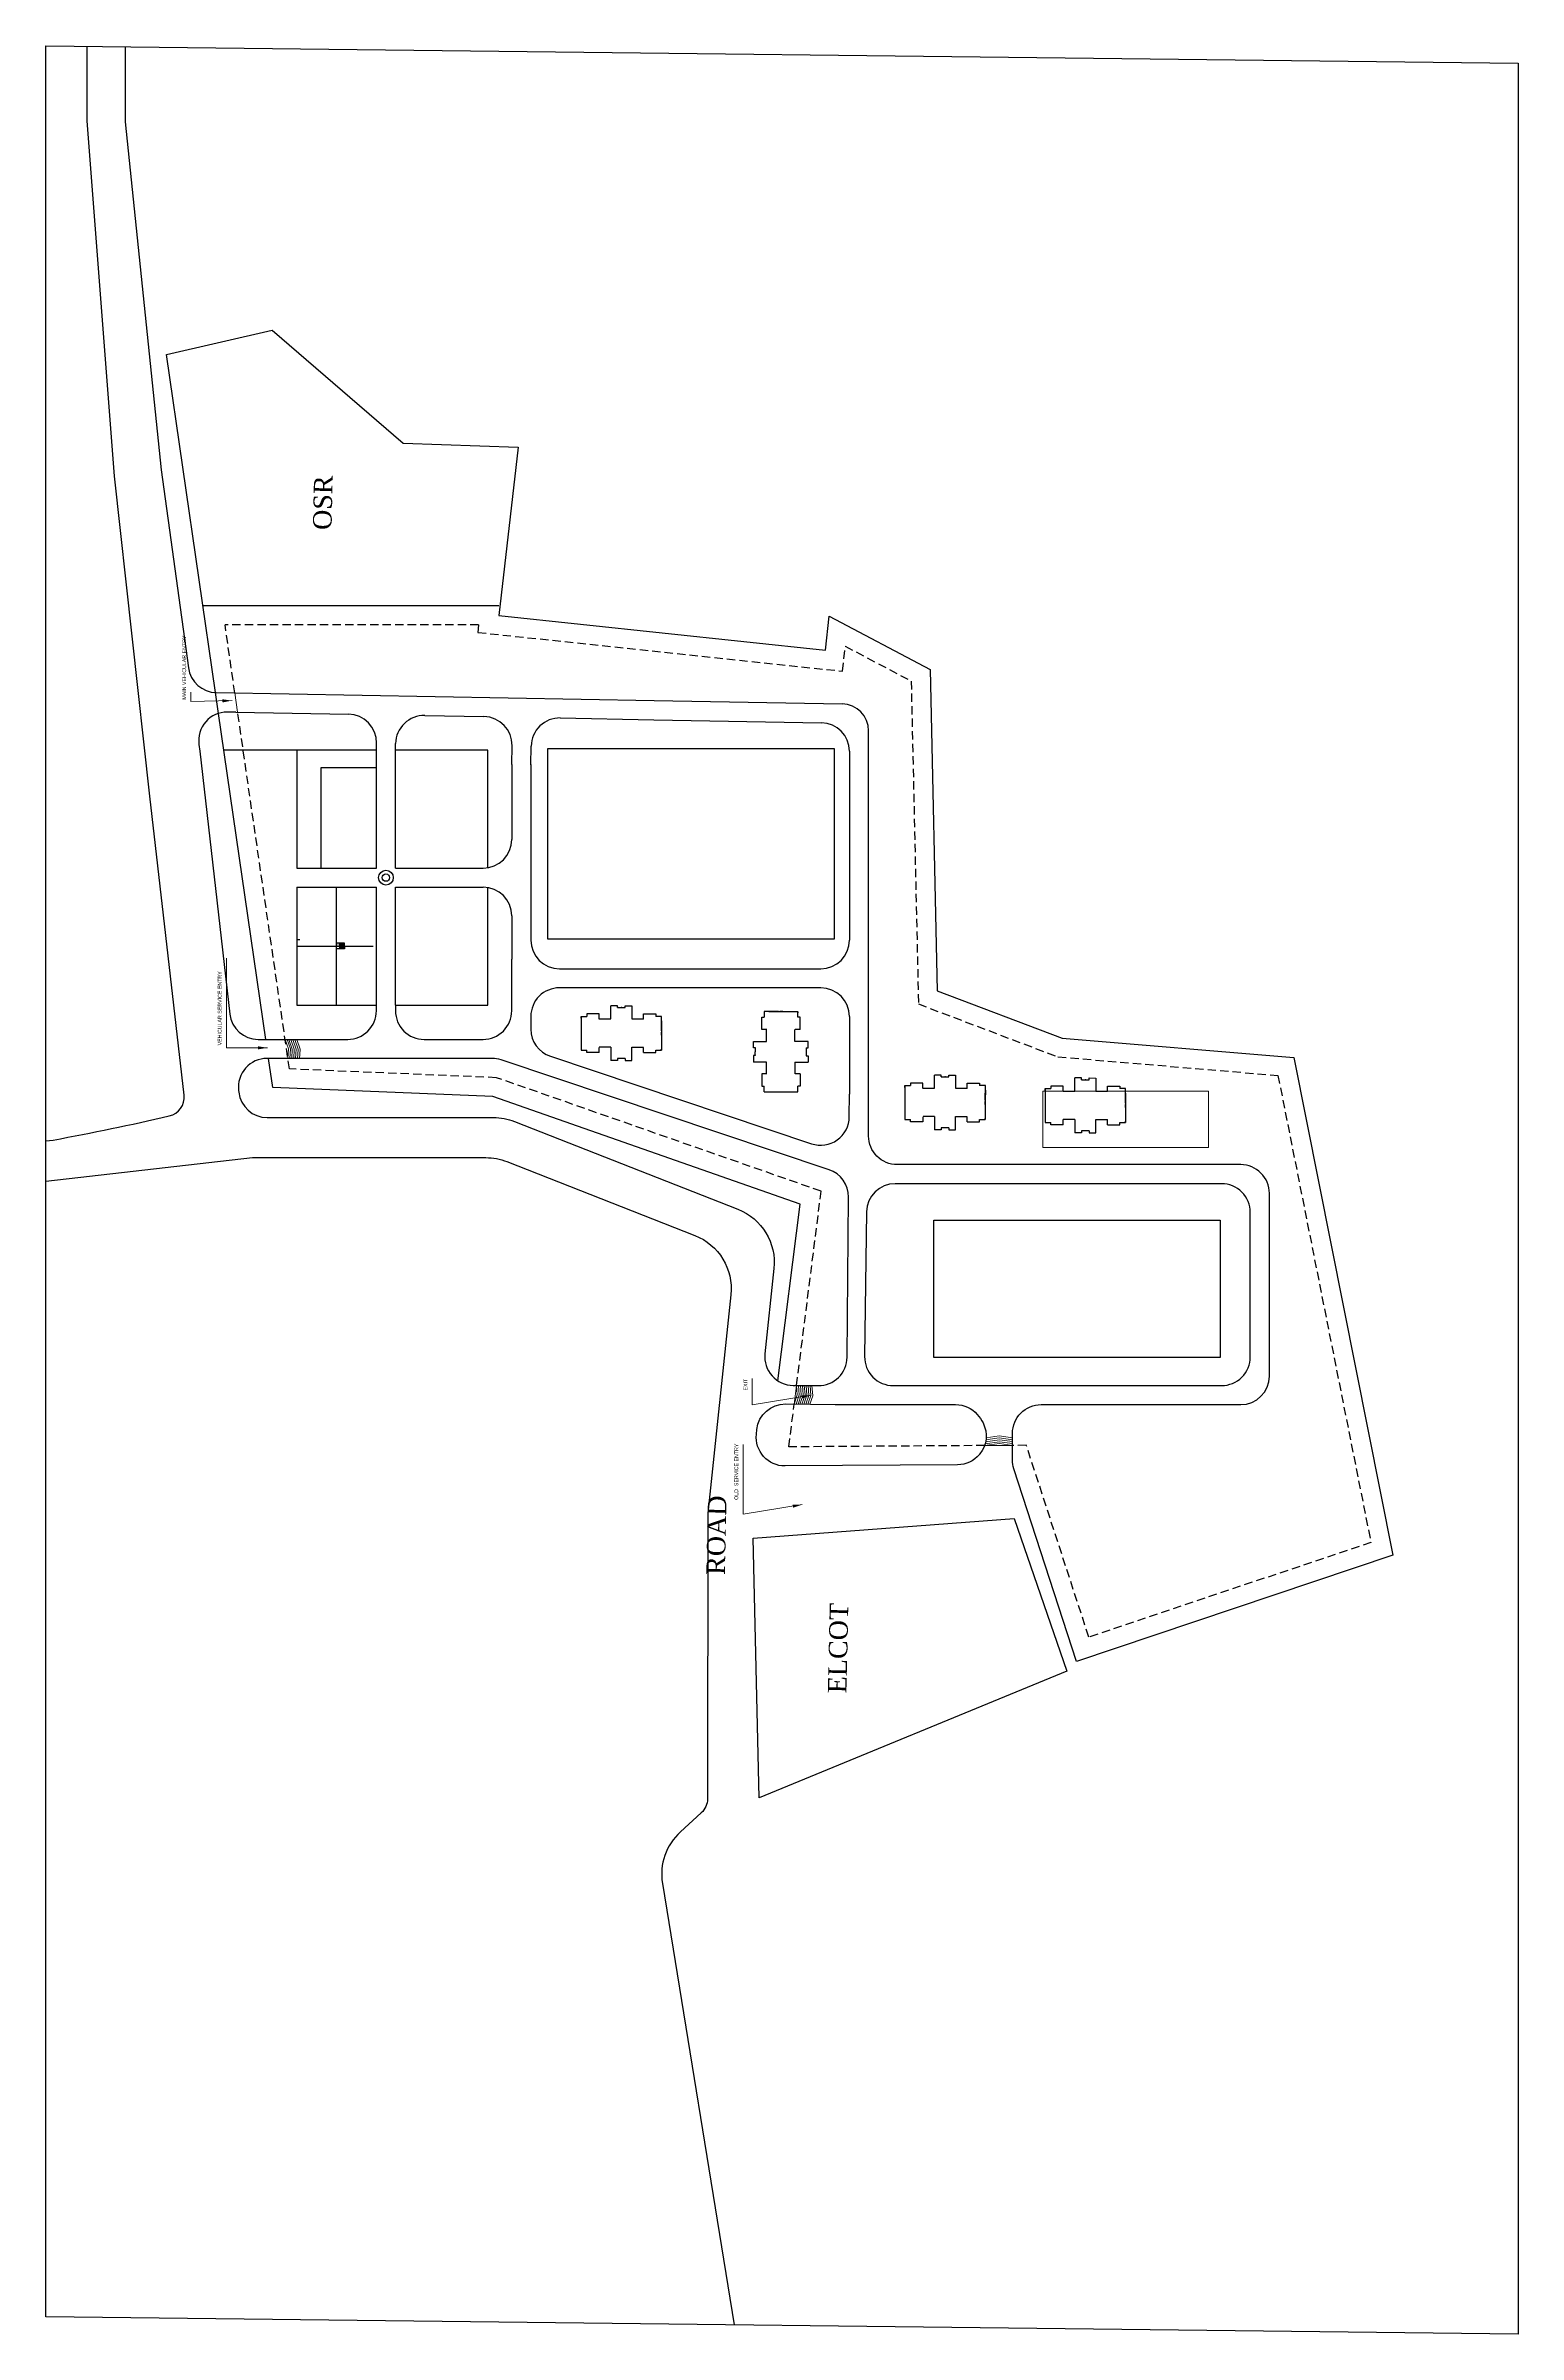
# Model space of a CAD drawing. Header units: metres. Extents: x -13 to 19722, y -15306 to 10704.
# Drawn here: x 17013 to 17784, y -4369 to -3170 of the extents above; entities that cross this region are included whole.
import ezdxf

# ---------------------------------------------------------------- set-up
doc = ezdxf.new("R2010")
doc.units = ezdxf.units.M
doc.header["$LTSCALE"] = 35
doc.header["$MEASUREMENT"] = 0
doc.linetypes.add('HIDDEN2', pattern=[0.1875, 0.125, -0.0625])
doc.layers.get('0').update_dxf_attribs({"linetype": 'CONTINUOUS'})
for name, color, linetype in [('brop', 252, 'CONTINUOUS'), ('hidden 1', 154, 'HIDDEN2'), ('wall', 30, 'CONTINUOUS')]:
    doc.layers.add(name, color=color, linetype=linetype)
doc.layers.add('LEADER TEXT', color=146, linetype='CONTINUOUS', lineweight=20)
doc.styles.add('EURO', font='eurr____.ttf')
doc.styles.get("Standard").update_dxf_attribs({"font": 'times.ttf', "height": 8})
doc.dimstyles.new('Copy of S1', dxfattribs={"dimtxt": 6, "dimasz": 5, "dimexe": 4.001, "dimexo": 0.3, "dimgap": 2.5, "dimtad": 1, "dimdec": 0, "dimzin": 0, "dimdsep": 46, "dimlunit": 3, "dimtxsty": 'EURO', "dimblk": 'ARCHTICK', "dimcen": 0.09, "dimclrd": 166, "dimclre": 256, "dimclrt": 152, "dimadec": 0, "dimazin": 0, "dimtfac": 1, "dimtdec": 0, "dimtofl": 0, "dimtmove": 0, "dimatfit": 3, "dimfxl": 1, "dimfxlon": 1, "dimtolj": 1, "dimtzin": 0, "dimlwd": -1, "dimlwe": -1, "dimarcsym": 0})

# ---------------------------------------------------------------- blocks, each defined once
blk = doc.blocks.new('_ArchTick')
at = {"color": 0, "linetype": 'ByBlock', "const_width": 0.15}
blk.add_lwpolyline([(-0.5, -0.5), (0.5, 0.5)], dxfattribs=at)

msp = doc.modelspace()

# ---------------------------------------------------------------- linework, layer by layer
at = {"ltscale": 5}
for p, q in [((17103.24058, -3519.81313), (17101.6568, -3508.89427)), ((17185.93327, -3539.12728), (17186.00083, -3535.45475)), ((17195.93327, -3539.12728), (17195.99745, -3535.63863)), ((17185.93327, -3539.12728), (17106.0421, -3539.12728)), ((17256.85712, -3546.57858), (17256.85712, -3585.87728)), ((17275.79951, -3638.17054), (17275.79951, -3538.17054)), ((17275.79951, -3538.17054), (17425.79951, -3538.17054)), ((17425.79951, -3538.17054), (17425.79951, -3638.17054)), ((17165.11639, -3672.62728), (17165.11639, -3610.87728)), ((17144.29951, -3638.33508), (17145.80949, -3638.29806)), ((17144.29951, -3641.75228), (17184.30592, -3641.75228)), ((17166.61639, -3640.25228), (17165.11639, -3640.25228)), ((17165.11639, -3640.25228), (17165.11639, -3641.75228)), ((17165.11639, -3643.25228), (17165.11639, -3641.75228)), ((17166.61639, -3643.25228), (17165.11639, -3643.25228)), ((17166.61639, -3641.75228), (17166.61639, -3640.25228)), ((17169.31639, -3640.25228), (17166.61639, -3640.25228)), ((17166.61639, -3641.75228), (17166.61639, -3643.25228)), ((17169.31639, -3643.25228), (17166.61639, -3643.25228)), ((17166.91639, -3641.75228), (17166.91639, -3640.25228)), ((17166.91639, -3641.75228), (17166.91639, -3643.25228)), ((17167.21639, -3641.75228), (17167.21639, -3640.25228)), ((17167.21639, -3641.75228), (17167.21639, -3643.25228)), ((17167.51639, -3641.75228), (17167.51639, -3640.25228)), ((17167.51639, -3641.75228), (17167.51639, -3643.25228)), ((17167.81639, -3641.75228), (17167.81639, -3640.25228)), ((17167.81639, -3641.75228), (17167.81639, -3643.25228)), ((17168.11639, -3641.75228), (17168.11639, -3640.25228)), ((17168.11639, -3641.75228), (17168.11639, -3643.25228)), ((17168.41639, -3641.75228), (17168.41639, -3640.25228)), ((17168.41639, -3641.75228), (17168.41639, -3643.25228)), ((17168.71639, -3641.75228), (17168.71639, -3640.25228)), ((17168.71639, -3641.75228), (17168.71639, -3643.25228)), ((17169.01639, -3641.75228), (17169.01639, -3640.25228)), ((17169.01639, -3641.75228), (17169.01639, -3640.25228)), ((17169.01639, -3641.75228), (17169.01639, -3643.25228)), ((17169.01639, -3641.75228), (17169.01639, -3643.25228)), ((17169.31639, -3641.75228), (17169.31639, -3640.25228)), ((17169.31639, -3641.75228), (17169.31639, -3643.25228)), ((17425.79951, -3638.17054), (17275.79951, -3638.17054)), ((17195.93327, -3672.62728), (17244.29951, -3672.62728)), ((17478.07803, -3785.40898), (17628.07803, -3785.40898)), ((17478.07803, -3857.36854), (17478.07803, -3785.40898)), ((17628.07803, -3785.40898), (17628.07803, -3857.36854)), ((17628.07803, -3857.36854), (17478.07803, -3857.36854))]:
    msp.add_line(p, q, dxfattribs=at)
msp.add_lwpolyline([(17012.72458, -4360.01369), (17012.72458, -3169.97062), (17784.17624, -3179.1172), (17784.17624, -4369.16028)], close=True)
msp.add_lwpolyline([(17185.93327, -3600.87725), (17185.93327, -3548.31482), (17156.80289, -3548.31482), (17156.80289, -3600.87725)], close=True, dxfattribs=at)
for radius in [3.86655, 1.93327]:
    msp.add_circle((17190.93327, -3605.87728), radius, dxfattribs=at)
for centre, start, end in [((17171.00337, -3535.17887, 0), 358.94617556, 88.94617556), ((17210.99491, -3535.91451, 0), 88.94617556, 178.94617556)]:
    msp.add_arc(centre, 15, start, end)
for centre, start, end in [((17241.85712, -3585.87728), 270, 0), ((17241.85627, -3625.87728), 0, 90)]:
    msp.add_arc(centre, 15, start, end, dxfattribs=at)
at = {"layer": 'brop'}
for p, q in [((17331.45557, -3513.12613), (17430.05778, -3514.891)), ((17112.26068, -3519.09578), (17171.27924, -3520.18141)), ((17211.27079, -3520.91705), (17242.31611, -3521.48812)), ((17282.30935, -3522.22378), (17331.27364, -3523.12447)), ((17331.27661, -3523.12453), (17419.07568, -3524.69603)), ((17256.85712, -3546.57858), (17257.0377, -3536.76146)), ((17266.85543, -3546.7625), (17267.03601, -3536.94537)), ((17266.85627, -3546.67054), (17266.85627, -3638.62728)), ((17433.80724, -3539.69363), (17433.80724, -3638.62728)), ((17256.85627, -3625.87728), (17256.85627, -3648.62728)), ((17281.85627, -3653.62728), (17418.80724, -3653.62728)), ((17433.80724, -3678.62728), (17433.80724, -3719.29562))]:
    msp.add_line(p, q, dxfattribs=at)
for points in [[(17012.72458, -3743.8557), (17016.62491, -3743.41033, 0.0103628088), (17077.4554, -3730.75847, 0.3817505017), (17085.1521, -3719.87781), (17067.25692, -3563.15812), (17048.72135, -3395.5861), (17034.36385, -3209.28943), (17034.36385, -3170.46431)], [(17054.36385, -3170.46431), (17054.36385, -3209.83879), (17073.22178, -3392.23994), (17087.44962, -3495.9473, 0.3695858916), (17102.03455, -3508.90598), (17331.45756, -3513.12616)], [(17101.6568, -3508.89427), (17075.97018, -3331.80623), (17131.35869, -3318.94395), (17199.90556, -3378.2009), (17260.29941, -3380.30175), (17250.14851, -3468.48599), (17421.24422, -3486.6735), (17423.14439, -3468.79799), (17476.00567, -3496.79873), (17479.79052, -3665.13471), (17545.24018, -3689.94152), (17666.65158, -3700.21565), (17718.53456, -3960.94299), (17552.8269, -4016.56417), (17519.94978, -3915.66541, -0.078911646), (17519.21176, -3911.01825), (17519.21176, -3897.04751, -0.4142135624), (17534.21176, -3882.04751), (17638.79951, -3882.04751)], [(17112.26068, -3519.09578), (17107.8238, -3519.09578, 0.4547347458), (17092.963, -3536.13456), (17093.4487, -3539.67482), (17109.16898, -3677.34755, 0.3812922388), (17124.07214, -3690.64582), (17170.93327, -3690.64582, 0.4142135624), (17185.93327, -3675.64582), (17185.93327, -3672.62728)], [(17653.79951, -3867.04751), (17653.79951, -3771.28345, 0.4142135624), (17638.79951, -3756.28345), (17458.80724, -3756.28345, -0.4142135624), (17443.80724, -3741.28345), (17443.80724, -3528.88875)], [(17195.93327, -3672.62728), (17195.93327, -3675.64582, 0.4142135624), (17210.93327, -3690.64582), (17241.85627, -3690.64582, 0.4142135624), (17256.85627, -3675.64582), (17256.85627, -3648.62728)], [(17418.80724, -3663.62728), (17281.85627, -3663.62728, 0.4142135624), (17266.85627, -3678.62728), (17266.85627, -3685.28838, 0.3224479561), (17277.09354, -3699.51217), (17413.93868, -3745.3338, 0.5095388273), (17433.70082, -3731.24361), (17433.80724, -3719.29562)], [(17246.54001, -3700.64582), (17128.63958, -3700.64582, 0.4479195234), (17113.73642, -3717.34755), (17113.84767, -3718.32183, 0.3812922388), (17128.75083, -3731.6201), (17247.30837, -3731.6201, -0.0938106159), (17258.27275, -3733.69551), (17375.36371, -3779.67038, -0.3376147957), (17394.23176, -3810.76146), (17389.49499, -3855.38791, 0.4428702952), (17404.2776, -3871.97056), (17417.44571, -3872.08785, 0.4142135624), (17432.57872, -3857.22205), (17433.32621, -3773.30101, 0.3249079545), (17423.08954, -3758.94362), (17251.30275, -3701.42202)], [(17012.72458, -3764.99216), (17121.07469, -3752.6201), (17243.33335, -3752.6201, -0.0938106159), (17254.29772, -3754.69551), (17352.7918, -3793.36845, -0.3376147957), (17371.65984, -3824.45953), (17359.51793, -3938.85187), (17359.42583, -4088.57277, -0.2109139739), (17356.15919, -4095.95998), (17345.2041, -4105.93711, 0.2535249064), (17335.79258, -4132.92901), (17373.38804, -4364.28984)], [(17426.35249, -3882.04751), (17489.43099, -3882.04751, -0.216785949), (17500.73902, -3887.19213, -0.060231174), (17503.76231, -3891.64416, -0.2954602338), (17502.16151, -3907.86968, -0.0066854987), (17501.85437, -3908.24466, -0.2196109218), (17490.47476, -3913.58503), (17400.02884, -3914.16601, -0.4474623699), (17385.01628, -3897.58307), (17385.28044, -3895.09434, -0.3876473375), (17400.40964, -3881.67909), (17426.35249, -3882.04751, 0.007100116), (17426.77847, -3882.04751, -0.007100116)]]:
    msp.add_lwpolyline(points, format="xyb", dxfattribs=at)
msp.add_lwpolyline([(17628.79951, -3766.28345), (17457.78646, -3766.28345, 0.4100605699), (17442.78797, -3781.07045), (17441.71205, -3856.83452, 0.4183787864), (17456.71053, -3872.04751), (17628.79951, -3872.04751, 0.4142135624), (17643.79951, -3857.04751), (17643.79951, -3781.28345, 0.4142135624)], format="xyb", close=True, dxfattribs=at)
for centre, radius, start, end in [((17242.04024, -3536.48558, 0), 15, 358.94617556, 88.94617556), ((17282.03347, -3537.22125, 0), 15, 88.94617556, 178.94617556), ((17418.80724, -3539.69363), 15, 0, 88.97457988), ((17429.80724, -3528.88875), 14, 0, 88.97457988), ((17281.85627, -3638.62728), 15, 180, 270), ((17418.80724, -3638.62728), 15, 270, 0), ((17418.80724, -3678.62728), 15, 0, 90), ((17246.54001, -3715.64582), 15, 71.48724139, 90), ((17638.79951, -3867.04751), 15, 270, 0)]:
    msp.add_arc(centre, radius, start, end, dxfattribs=at)
at = {"layer": 'hidden 1'}
msp.add_line((17239.50693, -3473.48599), (17106.62548, -3473.48599), dxfattribs=at)
for points in [[(17111.79093, -3509.09747), (17106.62548, -3473.48599)], [(17239.50693, -3473.48599), (17239.06057, -3477.36368), (17430.13115, -3497.67452), (17431.52587, -3484.55397), (17466.14008, -3502.88919), (17469.94453, -3672.09706), (17543.00359, -3699.78799), (17658.31213, -3709.54568), (17707.00927, -3954.26325), (17559.20924, -4003.87358), (17526.45558, -3903.3537), (17519.21176, -3903.40023)], [(17406.09188, -3871.98672), (17418.97419, -3770.22647), (17248.86448, -3710.70218), (17140.3741, -3706.15487), (17113.24118, -3519.09578)], [(17504.58285, -3903.4942), (17402.0198, -3904.15301), (17404.85688, -3881.74225)]]:
    msp.add_lwpolyline(points, dxfattribs=at)
at = {"layer": 'LEADER TEXT', "ltscale": 5}
for p, q in [((17113.24118, -3519.09578), (17111.79093, -3509.09747)), ((17139.86059, -3695.64826), (17138.12452, -3690.64582)), ((17140.87678, -3695.67741), (17139.14072, -3690.67497)), ((17141.8904, -3695.69911), (17140.15433, -3690.69667)), ((17142.90534, -3695.72999), (17141.16927, -3690.72754)), ((17143.91851, -3695.74862), (17142.18244, -3690.74618)), ((17144.93123, -3695.7642), (17143.19516, -3690.76176)), ((17145.94485, -3695.7859), (17144.20878, -3690.78345)), ((17139.57477, -3700.64412), (17139.86059, -3695.64826)), ((17140.58753, -3700.68079), (17140.8742, -3695.66996)), ((17141.60199, -3700.68752), (17141.88781, -3695.69165)), ((17142.61561, -3700.70922), (17142.90142, -3695.71335)), ((17143.62922, -3700.73091), (17143.91503, -3695.73505)), ((17144.64283, -3700.75261), (17144.92865, -3695.75675)), ((17145.65644, -3700.77431), (17145.94226, -3695.77844)), ((17535.07844, -3747.3166), (17535.07844, -3717.80411)), ((17621.90995, -3717.80411), (17535.07844, -3717.80411)), ((17621.90995, -3747.3166), (17621.90995, -3717.80411)), ((17535.07844, -3747.3166), (17621.90995, -3747.3166)), ((17404.85688, -3881.74225), (17406.09188, -3871.98672)), ((17406.48089, -3876.87611), (17406.09188, -3871.98672)), ((17407.4874, -3876.88774), (17407.09873, -3871.99569)), ((17408.49391, -3876.89937), (17408.10557, -3872.00466)), ((17409.50042, -3876.911), (17409.11242, -3872.01362)), ((17410.50693, -3876.92263), (17410.11926, -3872.02259)), ((17411.51983, -3877.04618), (17411.1231, -3872.03153)), ((17412.53272, -3877.16973), (17412.12693, -3872.04048)), ((17413.54562, -3877.29328), (17413.13076, -3872.04942)), ((17414.55852, -3877.41683), (17414.13459, -3872.05836)), ((17406.48089, -3876.87611), (17404.85688, -3881.74225)), ((17407.4874, -3876.88774), (17405.86305, -3881.75654)), ((17408.49391, -3876.89937), (17406.86923, -3881.77083)), ((17409.50042, -3876.911), (17407.8754, -3881.78512)), ((17410.50693, -3876.92263), (17408.88157, -3881.7994)), ((17411.51983, -3877.04618), (17409.93068, -3881.8143)), ((17412.53272, -3877.16973), (17410.97979, -3881.8292)), ((17413.54562, -3877.29328), (17412.02891, -3881.8441)), ((17414.55852, -3877.41683), (17413.07802, -3881.859)), ((17504.58285, -3903.4942), (17512.33119, -3902.44441)), ((17504.58285, -3903.4942), (17519.21176, -3903.40023)), ((17504.89607, -3902.49217), (17512.32477, -3901.44443)), ((17505.13443, -3901.49062), (17512.31834, -3900.44445)), ((17505.30161, -3900.48952), (17512.29308, -3899.44459)), ((17505.40011, -3899.48887), (17512.3055, -3898.44449)), ((17519.17365, -3900.40041), (17512.29308, -3899.44459)), ((17519.18606, -3899.40031), (17512.3055, -3898.44449)), ((17519.19891, -3901.40027), (17512.31834, -3900.44445)), ((17519.20533, -3902.40025), (17512.32477, -3901.44443)), ((17519.21176, -3903.40023), (17512.33119, -3902.44441))]:
    msp.add_line(p, q, dxfattribs=at)
at = {"layer": 'wall'}
for p, q in [((17250.14851, -3463.48599), (17095.07033, -3463.48599)), ((17293.26693, -3678.56919), (17296.26032, -3678.56723)), ((17293.26693, -3678.56919), (17293.2773, -3694.3842)), ((17293.26754, -3679.49597), (17293.26693, -3678.56919)), ((17295.62847, -3678.56765), (17296.26032, -3678.56723)), ((17302.72612, -3677.33299), (17296.25951, -3677.33723)), ((17296.25951, -3677.33723), (17296.26032, -3678.56723)), ((17302.72786, -3679.99299), (17302.72612, -3677.33299)), ((17302.73755, -3679.9284), (17308.73755, -3679.9284)), ((17308.74285, -3679.9284), (17308.75194, -3672.99841)), ((17308.74285, -3679.9284), (17308.74454, -3678.64376)), ((17312.21194, -3673.00295), (17308.75194, -3672.99841)), ((17312.21063, -3674.00295), (17312.21194, -3673.00295)), ((17312.631, -3674.0035), (17312.21063, -3674.00295)), ((17312.21063, -3674.00295), (17316.25063, -3674.00825)), ((17314.48063, -3674.00593), (17314.13099, -3674.00547)), ((17316.25063, -3674.00825), (17316.25194, -3673.00825)), ((17316.25194, -3673.00825), (17319.71194, -3673.01279)), ((17319.69755, -3679.9284), (17325.93733, -3679.9284)), ((17319.71194, -3673.01279), (17319.70284, -3679.94279)), ((17325.93569, -3679.99423), (17325.93743, -3677.33423)), ((17325.93743, -3677.33423), (17332.40404, -3677.33847)), ((17332.40404, -3677.33847), (17332.40323, -3678.56847)), ((17335.39662, -3678.57043), (17332.40323, -3678.56847)), ((17333.03508, -3678.56888), (17332.40323, -3678.56847)), ((17335.39165, -3686.148), (17335.39662, -3678.57043)), ((17335.39503, -3680.99712), (17335.39165, -3686.14799)), ((17387.80569, -3685.44396), (17387.80993, -3678.97735)), ((17387.80993, -3678.97735), (17389.03993, -3678.97815)), ((17389.04189, -3675.98476), (17389.03993, -3678.97815)), ((17389.04034, -3678.34631), (17389.03993, -3678.97815)), ((17396.61946, -3675.98974), (17389.04189, -3675.98476)), ((17391.46858, -3675.98636), (17396.61945, -3675.98974)), ((17396.61946, -3675.98974), (17405.22986, -3675.99538)), ((17398.86749, -3675.99121), (17397.36945, -3675.99023)), ((17399.61749, -3675.9917), (17400.59314, -3675.99234)), ((17405.22986, -3675.99538), (17406.73189, -3675.99637)), ((17407.95992, -3678.99057), (17406.72992, -3678.98976)), ((17406.73174, -3676.22637), (17406.73144, -3676.67946)), ((17407.95569, -3685.45056), (17407.95992, -3678.99057)), ((17293.27387, -3689.1448), (17293.27451, -3690.12044)), ((17335.39165, -3686.148), (17335.38601, -3694.7584)), ((17335.38969, -3689.14603), (17335.38905, -3690.12168)), ((17335.39018, -3688.39603), (17335.39116, -3686.89799)), ((17383.47971, -3695.12945), (17383.48425, -3691.66945)), ((17383.48425, -3691.66945), (17390.41425, -3691.67855)), ((17390.46569, -3685.4457), (17387.80569, -3685.44396)), ((17390.39986, -3691.68384), (17390.39986, -3685.44406)), ((17405.22986, -3691.68384), (17405.22986, -3685.45384)), ((17406.42986, -3691.68384), (17405.22986, -3691.68384)), ((17407.95568, -3685.45717), (17405.29568, -3685.45543)), ((17412.15986, -3691.68384), (17406.42986, -3691.68384)), ((17411.15986, -3691.68384), (17406.42986, -3691.68384)), ((17412.15986, -3695.14384), (17412.15986, -3691.68384)), ((17293.2773, -3694.3842), (17293.27853, -3696.25919)), ((17293.28517, -3696.25919), (17296.27192, -3696.25723)), ((17296.27273, -3697.48723), (17296.27192, -3696.25723)), ((17302.73273, -3697.48299), (17296.27273, -3697.48723)), ((17308.73755, -3694.7584), (17302.73755, -3694.7584)), ((17302.73934, -3697.48298), (17302.73759, -3694.82299)), ((17308.73755, -3694.7584), (17308.73755, -3701.6884)), ((17312.19755, -3701.6884), (17308.73755, -3701.6884)), ((17312.61792, -3700.6884), (17312.1974, -3700.6884)), ((17312.19755, -3700.6884), (17312.19755, -3701.6884)), ((17316.23755, -3700.6884), (17312.19755, -3700.6884)), ((17314.46755, -3700.6884), (17314.11792, -3700.6884)), ((17316.23755, -3700.6884), (17316.23755, -3701.6884)), ((17316.23755, -3701.6884), (17319.69755, -3701.6884)), ((17319.69755, -3694.7584), (17325.92755, -3694.7584)), ((17319.69755, -3695.9584), (17319.69755, -3694.7584)), ((17319.69755, -3701.6884), (17319.69755, -3695.9584)), ((17319.69755, -3700.6884), (17319.69755, -3695.9584)), ((17325.92421, -3697.48422), (17325.92596, -3694.82422)), ((17325.93082, -3697.48423), (17332.39082, -3697.48846)), ((17332.39082, -3697.48846), (17332.39163, -3696.25846)), ((17335.15502, -3696.26028), (17334.70193, -3696.25998)), ((17335.38601, -3694.7584), (17335.38502, -3696.26043)), ((17383.47441, -3699.16945), (17383.46987, -3702.62944)), ((17390.39986, -3702.63854), (17383.46987, -3702.62944)), ((17384.47441, -3699.17076), (17383.47441, -3699.16945)), ((17384.47971, -3695.13076), (17383.47971, -3695.12945)), ((17384.47441, -3699.17076), (17384.47971, -3695.13076)), ((17384.47496, -3698.75039), (17384.47441, -3699.17076)), ((17384.47739, -3696.90076), (17384.47693, -3697.25039)), ((17390.39986, -3702.63854), (17389.11522, -3702.63685)), ((17390.39986, -3708.64384), (17390.39986, -3702.64384)), ((17405.22986, -3702.64384), (17405.22986, -3708.64384)), ((17405.22986, -3702.64384), (17412.15986, -3702.64384)), ((17411.15986, -3695.14384), (17411.15986, -3699.18384)), ((17411.15986, -3695.14384), (17412.15986, -3695.14384)), ((17411.15986, -3696.91384), (17411.15986, -3697.26347)), ((17411.15986, -3698.76347), (17411.15986, -3699.18399)), ((17411.15986, -3699.18384), (17412.15986, -3699.18384)), ((17412.15986, -3699.18384), (17412.15986, -3702.64384)), ((17390.46445, -3708.65353), (17387.80445, -3708.65527)), ((17387.80445, -3708.65527), (17387.80869, -3715.12188)), ((17387.80869, -3715.12188), (17389.03869, -3715.12107)), ((17389.04065, -3718.11446), (17389.03869, -3715.12107)), ((17389.0391, -3715.75292), (17389.03869, -3715.12107)), ((17407.95444, -3708.64205), (17405.29444, -3708.6438)), ((17407.95869, -3715.10866), (17406.72869, -3715.10947)), ((17406.73065, -3718.09622), (17406.72869, -3715.10947)), ((17407.95445, -3708.64866), (17407.95869, -3715.10866)), ((17462.85496, -3714.89114), (17465.84835, -3714.88917)), ((17462.85496, -3714.89114), (17462.86534, -3730.70614)), ((17462.85557, -3715.81791), (17462.85496, -3714.89114)), ((17465.21651, -3714.88959), (17465.84835, -3714.88917)), ((17472.31416, -3713.65493), (17465.84755, -3713.65917)), ((17465.84755, -3713.65917), (17465.84835, -3714.88917)), ((17472.3159, -3716.31493), (17472.31416, -3713.65493)), ((17472.32559, -3716.25034), (17478.32559, -3716.25034)), ((17478.33089, -3716.25035), (17478.33998, -3709.32035)), ((17478.33089, -3716.25035), (17478.33257, -3714.96571)), ((17481.79998, -3709.32489), (17478.33998, -3709.32035)), ((17481.79867, -3710.32489), (17481.79998, -3709.32489)), ((17482.21903, -3710.32544), (17481.79867, -3710.32489)), ((17481.79867, -3710.32489), (17485.83866, -3710.33019)), ((17484.06866, -3710.32787), (17483.71903, -3710.32741)), ((17485.83866, -3710.33019), (17485.83998, -3709.33019)), ((17485.83998, -3709.33019), (17489.29997, -3709.33474)), ((17489.28559, -3716.25034), (17495.52537, -3716.25034)), ((17489.29997, -3709.33474), (17489.29088, -3716.26473)), ((17495.52373, -3716.31617), (17495.52547, -3713.65617)), ((17495.52547, -3713.65617), (17501.99208, -3713.66041)), ((17501.99208, -3713.66041), (17501.99127, -3714.89041)), ((17504.98466, -3714.89238), (17501.99127, -3714.89041)), ((17502.62312, -3714.89083), (17501.99127, -3714.89041)), ((17504.97969, -3722.46994), (17504.98466, -3714.89238)), ((17504.98307, -3717.31907), (17504.97969, -3722.46993)), ((17536.3645, -3716.43281), (17539.35789, -3716.43085)), ((17536.3645, -3716.43281), (17536.37488, -3732.24781)), ((17536.36511, -3717.35958), (17536.3645, -3716.43281)), ((17538.72604, -3716.43126), (17539.35789, -3716.43085)), ((17545.82369, -3715.19661), (17539.35708, -3715.20085)), ((17539.35708, -3715.20085), (17539.35789, -3716.43085)), ((17545.82544, -3717.85661), (17545.82369, -3715.19661)), ((17551.84042, -3717.79202), (17551.84952, -3710.86202)), ((17551.84042, -3717.79202), (17551.84211, -3716.50738)), ((17555.30952, -3710.86657), (17551.84952, -3710.86202)), ((17555.3082, -3711.86656), (17555.30952, -3710.86657)), ((17555.72857, -3711.86712), (17555.3082, -3711.86656)), ((17555.3082, -3711.86656), (17559.3482, -3711.87187)), ((17557.5782, -3711.86954), (17557.22857, -3711.86909)), ((17559.3482, -3711.87187), (17559.34951, -3710.87187)), ((17559.34951, -3710.87187), (17562.80951, -3710.87641)), ((17562.80951, -3710.87641), (17562.80041, -3717.8064)), ((17569.03326, -3717.85784), (17569.03501, -3715.19784)), ((17569.03501, -3715.19784), (17575.50162, -3715.20208)), ((17575.50162, -3715.20208), (17575.50081, -3716.43208)), ((17578.4942, -3716.43405), (17575.50081, -3716.43208)), ((17576.13265, -3716.4325), (17575.50081, -3716.43208)), ((17578.48923, -3724.01161), (17578.4942, -3716.43405)), ((17389.04065, -3718.11446), (17404.85566, -3718.10409)), ((17404.85566, -3718.10409), (17406.73065, -3718.10286)), ((17462.8619, -3725.46674), (17462.86254, -3726.44238)), ((17504.97969, -3722.46995), (17504.97404, -3731.08034)), ((17504.97772, -3725.46798), (17504.97708, -3726.44362)), ((17504.97822, -3724.71797), (17504.9792, -3723.21993)), ((17536.37144, -3727.00841), (17536.37208, -3727.98406)), ((17545.83512, -3717.79201), (17551.83512, -3717.79201)), ((17562.79512, -3717.79201), (17569.0349, -3717.79201)), ((17578.48923, -3724.01162), (17578.48358, -3732.62201)), ((17578.48726, -3727.00965), (17578.48662, -3727.98529)), ((17578.48775, -3726.25965), (17578.48874, -3724.76161)), ((17578.49261, -3718.86074), (17578.48923, -3724.01161)), ((17462.86534, -3730.70614), (17462.86657, -3732.58113)), ((17462.8732, -3732.58113), (17465.85996, -3732.57917)), ((17465.86077, -3733.80917), (17465.85996, -3732.57917)), ((17472.32077, -3733.80493), (17465.86077, -3733.80917)), ((17478.32559, -3731.08034), (17472.32559, -3731.08034)), ((17472.32737, -3733.80493), (17472.32563, -3731.14493)), ((17478.32559, -3731.08034), (17478.32559, -3738.01034)), ((17481.78559, -3738.01034), (17478.32559, -3738.01034)), ((17482.20595, -3737.01034), (17481.78544, -3737.01034)), ((17481.78559, -3737.01034), (17481.78559, -3738.01034)), ((17485.82559, -3737.01034), (17481.78559, -3737.01034)), ((17484.05559, -3737.01034), (17483.70595, -3737.01034)), ((17485.82559, -3737.01034), (17485.82559, -3738.01034)), ((17485.82559, -3738.01034), (17489.28559, -3738.01034)), ((17489.28559, -3731.08034), (17495.51559, -3731.08034)), ((17489.28559, -3732.28034), (17489.28559, -3731.08034)), ((17489.28559, -3738.01034), (17489.28559, -3732.28034)), ((17489.28559, -3737.01034), (17489.28559, -3732.28034)), ((17495.51225, -3733.80617), (17495.514, -3731.14617)), ((17495.51886, -3733.80617), (17501.97886, -3733.81041)), ((17501.97886, -3733.81041), (17501.97967, -3732.58041)), ((17504.74306, -3732.58222), (17504.28996, -3732.58192)), ((17504.97404, -3731.08034), (17504.97306, -3732.58237)), ((17536.37488, -3732.24781), (17536.37611, -3734.12281)), ((17536.38274, -3734.1228), (17539.3695, -3734.12084)), ((17539.3703, -3735.35084), (17539.3695, -3734.12084)), ((17545.8303, -3735.34661), (17539.3703, -3735.35084)), ((17551.83512, -3732.62201), (17545.83512, -3732.62201)), ((17545.83691, -3735.3466), (17545.83517, -3732.6866)), ((17551.83512, -3732.62201), (17551.83512, -3739.55201)), ((17555.29512, -3739.55201), (17551.83512, -3739.55201)), ((17555.71549, -3738.55201), (17555.29497, -3738.55201)), ((17555.29512, -3738.55201), (17555.29512, -3739.55201)), ((17559.33512, -3738.55201), (17555.29512, -3738.55201)), ((17557.56512, -3738.55201), (17557.21549, -3738.55201)), ((17559.33512, -3738.55201), (17559.33512, -3739.55201)), ((17559.33512, -3739.55201), (17562.79512, -3739.55201)), ((17562.79512, -3732.62201), (17569.02512, -3732.62201)), ((17562.79512, -3733.82201), (17562.79512, -3732.62201)), ((17562.79512, -3739.55201), (17562.79512, -3733.82201)), ((17562.79512, -3738.55201), (17562.79512, -3733.82201)), ((17569.02179, -3735.34784), (17569.02353, -3732.68784)), ((17569.0284, -3735.34784), (17575.4884, -3735.35208)), ((17575.4884, -3735.35208), (17575.4892, -3734.12208)), ((17578.25259, -3734.12389), (17577.7995, -3734.1236)), ((17578.48358, -3732.62201), (17578.48259, -3734.12404))]:
    msp.add_line(p, q, dxfattribs=at)
at = {"layer": 'wall', "ltscale": 5}
for p, q in [((17144.29951, -3539.12728), (17144.29951, -3600.87728)), ((17185.93327, -3539.12728), (17144.29951, -3539.12728)), ((17185.93327, -3600.87728), (17185.93327, -3539.12728)), ((17244.29951, -3539.12728), (17195.93327, -3539.12728)), ((17195.93327, -3600.87728), (17195.93327, -3539.12728)), ((17244.29951, -3600.87728), (17244.29951, -3539.12728)), ((17144.29951, -3600.87728), (17185.93327, -3600.87728)), ((17195.93327, -3600.87728), (17241.85712, -3600.87728)), ((17144.29951, -3610.87728), (17185.93327, -3610.87728)), ((17144.29951, -3610.87728), (17144.29951, -3672.62728)), ((17185.93327, -3672.62728), (17185.93327, -3610.87728)), ((17195.93327, -3626.35698), (17195.93327, -3610.87728)), ((17195.93327, -3610.87728), (17241.85627, -3610.87728)), ((17244.29951, -3672.62728), (17244.29951, -3610.87728)), ((17195.93327, -3672.62728), (17195.93327, -3626.35698)), ((17144.29951, -3672.62728), (17185.93327, -3672.62728)), ((17195.93327, -3672.62728), (17244.29951, -3672.62728))]:
    msp.add_line(p, q, dxfattribs=at)
at = {"layer": 'wall', "ltscale": 0.01}
for p, q in [((17396.61946, -3675.98974), (17395.86938, -3675.98875)), ((17406.72992, -3678.98976), (17406.72992, -3676.003)), ((17335.39165, -3686.148), (17335.39264, -3685.39792)), ((17332.39163, -3696.25846), (17335.37839, -3696.25846)), ((17504.97969, -3722.46994), (17504.98068, -3721.71987)), ((17578.48923, -3724.01161), (17578.49021, -3723.26154)), ((17501.97967, -3732.58041), (17504.96643, -3732.58041)), ((17575.4892, -3734.12208), (17578.47596, -3734.12208))]:
    msp.add_line(p, q, dxfattribs=at)
at = {"layer": 'wall'}
for points in [[(17128.01987, -3690.64582), (17103.24058, -3519.81313)], [(17396.31444, -3869.59821), (17408.03763, -3776.99412), (17246.96269, -3720.63125), (17131.6683, -3715.79875), (17129.47037, -3700.64582)], [(17386.41439, -4088.10665), (17383.30597, -3952.00625), (17520.06666, -3941.7488), (17547.66994, -4021.76204), (17386.41439, -4088.10665)]]:
    msp.add_lwpolyline(points, dxfattribs=at)

# ---------------------------------------------------------------- texts
for s, p in [('OSR', (17162.37953, -3423.76091)), ('ROAD', (17368.4869, -3971.34827)), ('ELCOT', (17432.1686, -4033.37419))]:
    msp.add_text(s, height=9.724925, rotation=88.72790625).set_placement(p)
at = {"layer": 'LEADER TEXT', "color": 152, "ltscale": 5, "char_height": 2, "attachment_point": 7, "rotation": 90, "style": 'EURO'}
for s, insert in [('\\A1;\\PMAIN VEHICULAR ENTRY', (17086.29951, -3512.62728)), ('\\A1; VEHICULAR SERVICE ENTRY', (17104.87646, -3694.55127)), ('EXIT', (17380.29951, -3874.62728)), ('OLD  SERVICE ENTRY', (17375.54662, -3931.94663))]:
    msp.add_mtext(s, dxfattribs=dict(at, insert=insert))

# ---------------------------------------------------------------- leaders
at = {"layer": 'LEADER TEXT', "ltscale": 5}
msp.add_leader([(17110.29951, -3513.12728), (17088.79951, -3513.62728), (17088.79951, -3508.62728)], dimstyle='Copy of S1', override={"dimdec": 1, "dimlunit": 2, "dimse1": 1, "dimse2": 1, "dimtdec": 1}, dxfattribs=at)
at = {"layer": 'LEADER TEXT', "color": 152, "ltscale": 5, "annotation_type": 0, "has_hookline": 1, "hookline_direction": 0, "horizontal_direction": (0, 1, 0)}
for points, text_width in [([(17128.87646, -3695.05127), (17107.37646, -3695.12728), (17107.37646, -3690.12728)], 39.56535), ([(17413.79951, -3877.12728), (17382.79951, -3882.12728), (17382.79951, -3877.12728)], 6.32012), ([(17409.04662, -3934.44663), (17378.04662, -3939.44663), (17378.04662, -3934.44663)], 28.93979)]:
    msp.add_leader(points, dimstyle='Copy of S1', override={"dimdec": 1, "dimlunit": 2, "dimse1": 1, "dimse2": 1, "dimtdec": 1}, dxfattribs=dict(at, text_width=text_width))

doc.saveas('drawing.dxf')
